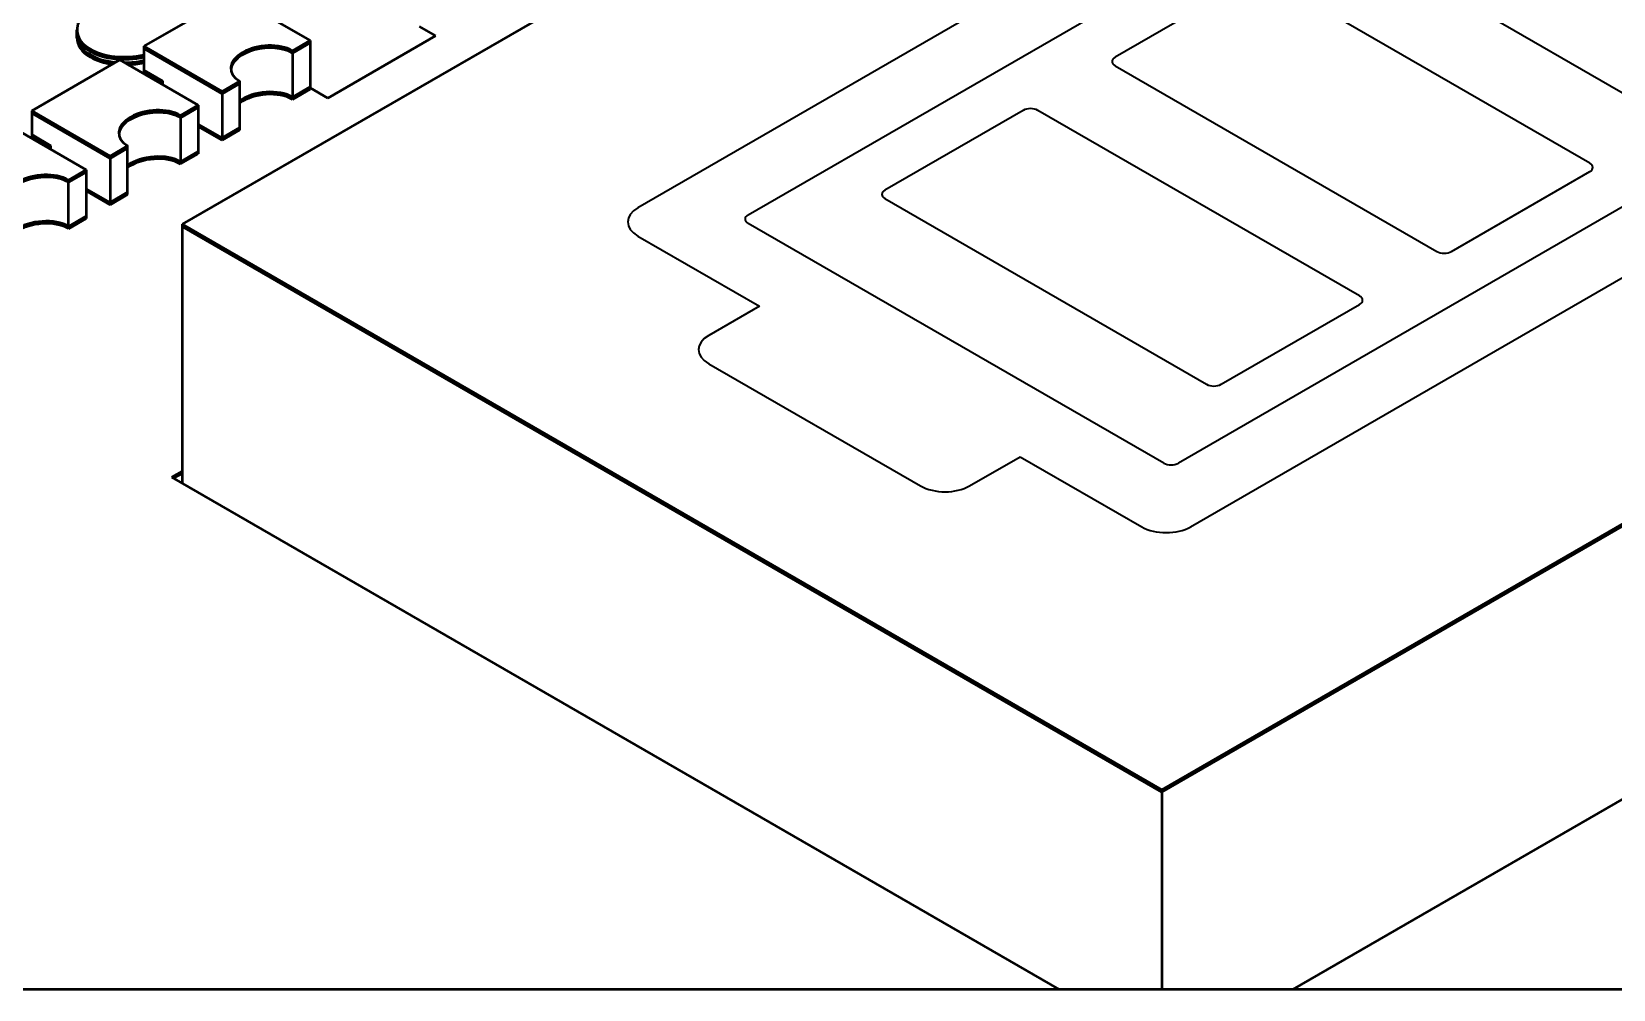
# Model space of a CAD drawing. Header units: inches. Extents: x -24.6 to 49, y -43 to 20.8.
# Drawn here: x -17.941 to -15.245, y 13.815 to 15.449 of the extents above; entities that cross this region are included whole.
import ezdxf

# ---------------------------------------------------------------- set-up
doc = ezdxf.new("R2010")
doc.units = ezdxf.units.IN
doc.header["$MEASUREMENT"] = 0
doc.layers.add('Visible (ANSI)', color=7, linetype='Continuous', lineweight=50)
doc.layers.add('Visible Narrow (ANSI)', color=7, linetype='Continuous', lineweight=35)

msp = doc.modelspace()

# ---------------------------------------------------------------- linework, layer by layer
at = {"layer": 'Visible (ANSI)'}
for p, q in [((-15.0705, 16.6291), (-17.6846, 15.1199)), ((-16.0143, 14.1555), (-13.4002, 15.6647)), ((-16.0143, 14.1516), (-13.4002, 15.6609)), ((-17.5999, 15.5104), (-17.7502, 15.4236)), ((-17.5999, 15.5104), (-17.4663, 15.4333)), ((-17.8639, 15.4419), (-17.8639, 15.4515)), ((-17.2806, 15.4575), (-17.2525, 15.4413)), ((-17.8639, 15.438), (-17.8639, 15.4477)), ((-17.7502, 15.4236), (-17.6166, 15.3465)), ((-17.7502, 15.4236), (-17.7502, 15.3831)), ((-17.4663, 15.4333), (-17.4963, 15.4159)), ((-17.4663, 15.4294), (-17.4963, 15.4121)), ((-17.4663, 15.4333), (-17.4663, 15.3542)), ((-17.4663, 15.4294), (-17.4663, 15.3503)), ((-17.2525, 15.4413), (-17.4362, 15.3352)), ((-17.7908, 15.4002), (-17.9411, 15.3134)), ((-17.7908, 15.4002), (-17.6572, 15.3231)), ((-17.7502, 15.4198), (-17.6166, 15.3426)), ((-17.7502, 15.4198), (-17.7502, 15.3793)), ((-17.4963, 15.4159), (-17.4963, 15.3368)), ((-17.4963, 15.4121), (-17.4963, 15.333)), ((-17.7175, 15.3642), (-17.7502, 15.3831)), ((-17.7175, 15.3604), (-17.7502, 15.3793)), ((-17.7175, 15.3579), (-17.7175, 15.3642)), ((-17.7175, 15.3579), (-17.7175, 15.3604)), ((-17.5865, 15.3638), (-17.6166, 15.3465)), ((-17.5865, 15.36), (-17.6166, 15.3426)), ((-17.6166, 15.3465), (-17.6166, 15.2674)), ((-17.6166, 15.3426), (-17.6166, 15.2636)), ((-17.5865, 15.2848), (-17.5865, 15.3638)), ((-17.5865, 15.2809), (-17.5865, 15.36)), ((-17.4963, 15.3368), (-17.4663, 15.3542)), ((-17.4963, 15.333), (-17.4663, 15.3503)), ((-17.4362, 15.3352), (-17.4663, 15.3526)), ((-17.6572, 15.3231), (-17.6873, 15.3057)), ((-17.6572, 15.3192), (-17.6873, 15.3018)), ((-17.6572, 15.3231), (-17.6572, 15.244)), ((-17.6572, 15.3192), (-17.6572, 15.2401)), ((-17.9817, 15.29), (-17.8481, 15.2128)), ((-17.9411, 15.3134), (-17.8075, 15.2363)), ((-17.9411, 15.3134), (-17.9411, 15.2729)), ((-17.9411, 15.3096), (-17.8075, 15.2324)), ((-17.9411, 15.3096), (-17.9411, 15.269)), ((-17.6873, 15.3057), (-17.6873, 15.2266)), ((-17.6873, 15.3018), (-17.6873, 15.2228)), ((-17.6166, 15.2674), (-17.6572, 15.2908)), ((-17.9084, 15.254), (-17.9411, 15.2729)), ((-17.9084, 15.2501), (-17.9411, 15.269)), ((-17.6166, 15.2636), (-17.6572, 15.287)), ((-17.6166, 15.2674), (-17.5865, 15.2848)), ((-17.6166, 15.2636), (-17.5865, 15.2809)), ((-17.9084, 15.2476), (-17.9084, 15.254)), ((-17.9084, 15.2476), (-17.9084, 15.2501)), ((-17.7775, 15.2536), (-17.8075, 15.2363)), ((-17.7775, 15.2498), (-17.8075, 15.2324)), ((-17.8075, 15.2363), (-17.8075, 15.1572)), ((-17.7775, 15.1745), (-17.7775, 15.2536)), ((-17.7775, 15.1707), (-17.7775, 15.2498)), ((-17.6873, 15.2266), (-17.6572, 15.244)), ((-17.6873, 15.2228), (-17.6572, 15.2401)), ((-17.8481, 15.2128), (-17.8782, 15.1955)), ((-17.8481, 15.209), (-17.8782, 15.1916)), ((-17.8481, 15.2128), (-17.8481, 15.1337)), ((-17.8481, 15.209), (-17.8481, 15.1299)), ((-17.8075, 15.2324), (-17.8075, 15.1533)), ((-15.7914, 13.8151), (-13.3598, 15.219)), ((-17.8782, 15.1164), (-17.8782, 15.1955)), ((-17.8782, 15.1125), (-17.8782, 15.1916)), ((-17.8075, 15.1572), (-17.8481, 15.1806)), ((-17.8075, 15.1533), (-17.8481, 15.1768)), ((-17.8075, 15.1572), (-17.7775, 15.1745)), ((-17.8075, 15.1533), (-17.7775, 15.1707)), ((-17.8782, 15.1164), (-17.8481, 15.1337)), ((-17.8782, 15.1125), (-17.8481, 15.1299)), ((-17.6846, 15.1199), (-16.0143, 14.1555)), ((-17.6846, 15.1199), (-17.6846, 14.6782)), ((-17.6846, 15.116), (-16.0143, 14.1516)), ((-17.6846, 15.116), (-17.6846, 14.6782)), ((-17.6846, 14.699), (-17.7026, 14.6886)), ((-17.7026, 14.6886), (-16.1897, 13.8151)), ((-17.6846, 14.6951), (-17.6993, 14.6867)), ((-16.0143, 14.1555), (-16.0143, 13.8151)), ((-16.0143, 14.1516), (-16.0143, 13.8151)), ((-14.7446, 13.8151), (-18.406, 13.8151))]:
    msp.add_line(p, q, dxfattribs=at)
for centre, major_axis, start_param, end_param in [((-17.7734, 15.4576), (-0.0904, -0.0091), 3.811058, 6.952651), ((-17.7734, 15.4538), (-0.0904, -0.0091), 6.226009, 6.952651), ((-17.7734, 15.448), (0.0904, 0.0091), 3.084416, 3.811058), ((-17.7734, 15.4441), (0.0904, 0.0091), 3.084416, 3.811058), ((-17.5414, 15.3899), (0.0602, 0.0061), 0.669466, 3.811058), ((-17.5414, 15.386), (0.0602, 0.0061), 0.669466, 3.028639), ((-17.7734, 15.4576), (0.0904, 0.0091), 3.811058, 4.914351), ((-17.7734, 15.4538), (0.0904, 0.0091), 3.811058, 4.914351), ((-17.7734, 15.448), (-0.0904, -0.0091), 0.669466, 1.24419), ((-17.7734, 15.4441), (-0.0904, -0.0091), 0.669466, 1.179318), ((-17.7734, 15.448), (-0.0904, -0.0091), 1.406664, 1.772758), ((-17.7734, 15.4441), (-0.0904, -0.0091), 1.477429, 1.772758), ((-17.5414, 15.3108), (-0.0602, -0.0061), 3.811058, 5.499366), ((-17.5414, 15.3069), (-0.0602, -0.0061), 3.811058, 5.499366), ((-17.7324, 15.2797), (0.0602, 0.0061), 0.669466, 3.811058), ((-17.7324, 15.2758), (0.0602, 0.0061), 0.669466, 3.028639), ((-17.7324, 15.2006), (-0.0602, -0.0061), 3.811058, 5.499366), ((-17.7324, 15.1967), (-0.0602, -0.0061), 3.811058, 5.499366), ((-17.9233, 15.1694), (0.0602, 0.0061), 0.669466, 3.811058), ((-17.9233, 15.1656), (0.0602, 0.0061), 0.669466, 3.028639), ((-17.9233, 15.0904), (-0.0602, -0.0061), 3.811058, 5.499366), ((-17.9233, 15.0865), (-0.0602, -0.0061), 3.811058, 5.499366)]:
    msp.add_ellipse(centre, major_axis=major_axis, ratio=0.569494, start_param=start_param, end_param=end_param, dxfattribs=at)
at = {"layer": 'Visible Narrow (ANSI)'}
for p, q in [((-15.0255, 16.2348), (-16.9077, 15.1481)), ((-16.7198, 15.136), (-15.0046, 16.1263)), ((-14.2711, 15.7028), (-15.9863, 14.7125)), ((-15.9654, 14.6041), (-14.0832, 15.6907)), ((-15.7017, 15.617), (-15.1533, 15.3004)), ((-15.8585, 15.5409), (-16.0942, 15.4048)), ((-15.285, 15.2243), (-15.8334, 15.5409)), ((-17.8411, 15.4089), (-17.8411, 15.4186)), ((-17.8411, 15.4051), (-17.8411, 15.4147)), ((-16.0942, 15.3903), (-15.5458, 15.0737)), ((-16.251, 15.3143), (-16.4867, 15.1782)), ((-15.6775, 14.9977), (-16.2259, 15.3143)), ((-15.5207, 15.0737), (-15.285, 15.2098)), ((-16.4867, 15.1637), (-15.9383, 14.8471)), ((-16.9077, 15.0999), (-16.7006, 14.9803)), ((-16.0113, 14.7125), (-16.7198, 15.1216)), ((-16.7006, 14.9803), (-16.7869, 14.9304)), ((-15.9133, 14.8471), (-15.6775, 14.9832)), ((-16.7869, 14.8822), (-16.4259, 14.6738)), ((-16.3423, 14.6738), (-16.256, 14.7236)), ((-16.256, 14.7236), (-16.0489, 14.6041))]:
    msp.add_line(p, q, dxfattribs=at)
for centre, major_axis, start_param, end_param in [((-16.0817, 15.3976), (-0.0177, 0), 5.497787, 7.068583), ((-16.2385, 15.307), (-0.0177, 0), 3.926991, 5.497787), ((-15.2975, 15.217), (0.0177, 0), 5.497787, 7.068583), ((-16.4742, 15.171), (-0.0177, 0), 5.497787, 7.068583), ((-16.8659, 15.124), (-0.0591, 0), 5.497787, 7.068583), ((-16.7072, 15.1288), (-0.0177, 0), 5.497787, 7.068583), ((-15.5333, 15.081), (0.0177, 0), 3.926991, 5.497787), ((-15.6901, 14.9904), (0.0177, 0), 5.497787, 7.068583), ((-16.7452, 14.9063), (-0.0591, 0), 5.497787, 7.068583), ((-15.9258, 14.8543), (0.0177, 0), 3.926991, 5.497787), ((-15.9988, 14.7198), (-0.0177, 0), 0.785398, 2.356194), ((-16.3841, 14.6979), (0.0591, 0), 3.926991, 5.497787), ((-16.0071, 14.6282), (0.0591, 0), 3.926991, 5.497787)]:
    msp.add_ellipse(centre, major_axis=major_axis, ratio=0.57735, start_param=start_param, end_param=end_param, dxfattribs=at)

doc.saveas('drawing.dxf')
